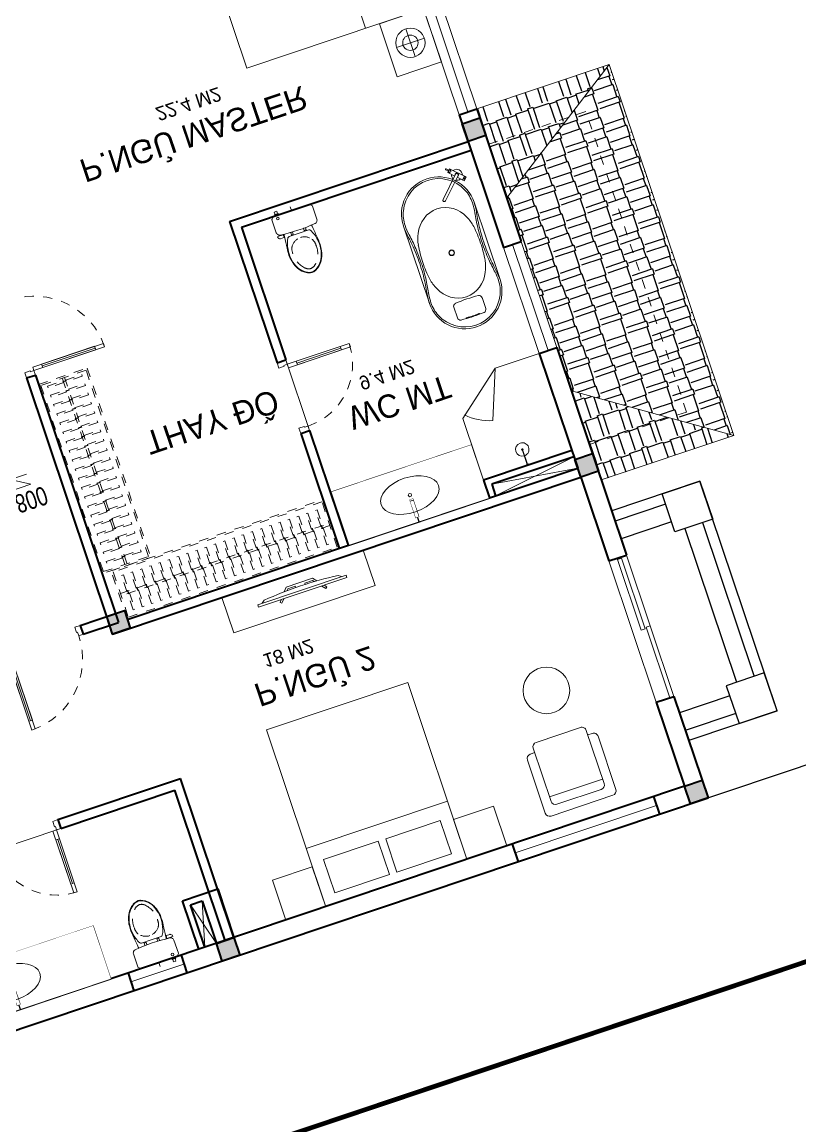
# Model space of a CAD drawing. Header units: metres. Extents: x 568336 to 569219, y 2065964 to 2066430.
# Drawn here: x 568667.92 to 568676.27, y 2066173.73 to 2066185.58 of the extents above; entities that cross this region are included whole.
import ezdxf

# ---------------------------------------------------------------- set-up
doc = ezdxf.new("R2010")
doc.units = ezdxf.units.M
for name, pattern in [('CENTER', [2, 1.25, -0.25, 0.25, -0.25]), ('DASHED', [0.75, 0.5, -0.25]), ('HIDDEN', [0.375, 0.25, -0.125]), ('X-5M-G-MB PHONGNGU$0$HIDDEN2', [0.1875, 0.125, -0.0625]), ('xref-thap C (mb tang 32-2)$0$HIDDEN', [0.375, 0.25, -0.125]), ('Xref-VCMT-BT3 - tuong bao$0$HIDDEN', [0.375, 0.25, -0.125])]:
    doc.linetypes.add(name, pattern=pattern)
doc.layers.get('0').update_dxf_attribs({"linetype": 'CONTINUOUS'})
doc.layers.get('DEFPOINTS').update_dxf_attribs({"linetype": 'CONTINUOUS'})
for name, color, linetype, lineweight in [('-CONCRETE', 1, 'CONTINUOUS', 35), ('-DOOR', 137, 'CONTINUOUS', 9), ('-FURNITURE', 46, 'CONTINUOUS', 9), ('-HIDE', 3, 'HIDDEN', 13), ('-KH', 143, 'CONTINUOUS', 13), ('-LINE1', 7, 'CONTINUOUS', 18), ('-RANH GIOI KHU DAT', 12, 'CENTER', 18), ('-TEXT', 7, 'CONTINUOUS', 15), ('-WALL', 4, 'CONTINUOUS', 35), ('Bighome_khuat', 251, 'DASHED', 5), ('TEXT25', 2, 'CONTINUOUS', 13)]:
    doc.layers.add(name, color=color, linetype=linetype, lineweight=lineweight)
for name, color, linetype in [('1-NETMANH', 8, 'CONTINUOUS'), ('13. NET HATCH', 252, 'CONTINUOUS'), ('LoLK', 6, 'CONTINUOUS'), ('SOLO', 7, 'CONTINUOUS')]:
    doc.layers.add(name, color=color, linetype=linetype)
doc.styles.add('1', font='arial.ttf')
doc.styles.add('T1', font='', dxfattribs={"height": 200})
doc.styles.get('T1').set_extended_font_data('VNgeometric Light')

# ---------------------------------------------------------------- blocks, each defined once
blk = doc.blocks.new('*U88')
at = {"color": 251}
blk.add_line((-70, 100), (-70, 700), dxfattribs=at)
for points in [[(-50, 0), (-50, 800), (-90, 800), (-90, 0)], [(-50, 100), (-90, 100), (-90, 700), (-50, 700)], [(-900, -100), (-840, -100), (-840, -40), (-850, -40), (-850, 0), (-900, 0)], [(0, -100), (-60, -100), (-60, -40), (-50, -40), (-50, 0), (0, 0)]]:
    blk.add_lwpolyline(points, close=True)
at = {"layer": 'Bighome_khuat', "linetype": 'Xref-VCMT-BT3 - tuong bao$0$HIDDEN'}
blk.add_arc((-50, 0), 800, 90, 180, dxfattribs=at)
blk = doc.blocks.new('Sink_Cicle')
blk.add_lwpolyline([(17, -50), (-17, -50), (-18, -252), (17, -252)], close=True)
blk.add_circle((0, -300), 17.5)
at = {"layer": 'DEFPOINTS'}
blk.add_line((0, -100), (0, 0), dxfattribs=at)
blk.add_wipeout([(17, -50), (-17, -50), (-18, -252), (17, -252)])
at = {"layer": '-FURNITURE', "linetype": 'Continuous'}
blk.add_ellipse((0, -300), major_axis=(-325, 0), ratio=0.584615, dxfattribs=at)
blk.add_line((-18, -237), (17, -237))
blk = doc.blocks.new('*U191')
at = {"ltscale": 300}
blk.add_lwpolyline([(0, 0), (1600, 0), (1600, -600), (0, -600)], close=True, dxfattribs=at)
blk.add_wipeout([(0, 0), (1600, 0), (1600, -600), (0, -600)], dxfattribs=at)
blk.add_blockref('Sink_Cicle', (800, 0), dxfattribs=at)
blk = doc.blocks.new('A$C52EE6B0C')
for p, q in [((-17.21, 15.73), (17.22, 15.73)), ((-17.21, -15.76), (17.25, -15.76))]:
    blk.add_line(p, q)
for radius in [1.2, 1.06]:
    blk.add_circle((0, -0.01), radius)
for centre, radius, start, end in [((-17.24, -0.01), 15.75, 90, 180.006), ((-17.26, 0.1), 14.92, 89.8926, 114.0143), ((-18.18, -21.57), 37.31, 80.3254, 88.5595), ((-17.86, -16.41), 31.44, 80.9553, 88.8517), ((3.49, 116.01), 102.69, 260.8064, 264.3565), ((10, 158.8), 145.24, 261.3218, 262.6566), ((-0.88, 77.07), 62.8, 262.9723, 270.8035), ((0.89, 77.07), 62.8, 269.1965, 277.0277), ((-18.44, 226.88), 214.55, 276.9922, 278.5968), ((-9.99, 158.8), 145.24, 277.3434, 278.6782), ((18.19, -21.57), 37.31, 91.4405, 99.6746), ((17.5, -11.01), 26.04, 90.5716, 98.5262), ((17.38, 0.65), 14.38, 65.524, 90.5716), ((17.25, -0.01), 15.75, 359.994, 90), ((-17.21, 0), 15.03, 114.0143, 180.0588), ((-7.45, -0.4), 12.19, 113.3669, 178.172), ((-5.42, -2.21), 14.69, 98.5198, 117.8513), ((-0.26, -36.68), 49.55, 89.6984, 98.5198), ((-0.44, 89.41), 75.84, 265.3361, 270.3355), ((0.58, 84.46), 70.9, 269.5363, 275.751), ((0.27, -36.68), 49.55, 81.4802, 90.3016), ((5.43, -2.21), 14.69, 62.1487, 81.4802), ((7.46, -0.4), 12.19, 1.828, 66.6331), ((17.03, -0.12), 15.22, 0.4019, 65.524), ((28.3, 2.77), 0.286, 160.8079, 185.6776), ((1.03, 0.06), 27.11, 359.8448, 5.6776), ((28.15, 2.82), 0.123, 123.4741, 160.8079), ((28.12, 2.87), 0.0732, 85.7912, 123.4741), ((28.11, 2.83), 0.109, 39.0943, 85.7912), ((27.99, 2.72), 0.275, 4.9413, 41.0024), ((1.84, 0.05), 26.56, 359.8607, 5.8154), ((-17.24, -0.02), 15.75, 179.994, 270), ((-17.21, -0.03), 15.03, 179.9411, 245.9857), ((-7.45, 0.37), 12.19, 181.828, 246.6331), ((7.46, 0.37), 12.19, 293.3669, 358.172), ((17.25, -0.02), 15.75, 270, 0.006), ((17.03, 0.09), 15.22, 294.476, 359.5981), ((1.03, -0.09), 27.11, 354.3224, 0.1552), ((28.3, -2.8), 0.286, 174.3224, 199.1921), ((28.15, -2.85), 0.123, 199.1921, 236.5259), ((28.12, -2.89), 0.0732, 236.5259, 274.2088), ((28.11, -2.86), 0.109, 274.2088, 320.9057), ((27.99, -2.75), 0.275, 318.9976, 355.0587), ((1.84, -0.08), 26.56, 354.1846, 0.1393), ((-17.26, -0.13), 14.92, 245.9857, 270.1074), ((3.49, -116.04), 102.69, 95.6435, 99.1936), ((-5.42, 2.18), 14.69, 242.1487, 261.4802), ((-0.26, 36.65), 49.55, 261.4802, 270.3016), ((-0.44, -89.44), 75.84, 89.6645, 94.6639), ((0.27, 36.65), 49.55, 269.6984, 278.5198), ((0.58, -84.49), 70.9, 84.249, 90.4637), ((5.43, 2.18), 14.69, 278.5198, 297.8513), ((-18.44, -226.91), 214.55, 81.4032, 83.0078), ((17.38, -0.67), 14.38, 269.4284, 294.476), ((-18.18, 21.54), 37.31, 271.4405, 279.6746), ((-17.86, 16.38), 31.44, 271.1483, 279.0447), ((10, -158.82), 145.24, 97.3434, 98.6782), ((-0.88, -77.1), 62.8, 89.1965, 97.0277), ((0.89, -77.1), 62.8, 82.9723, 90.8035), ((-9.99, -158.82), 145.24, 81.3218, 82.6566), ((18.19, 21.54), 37.31, 260.3254, 268.5595), ((17.5, 10.99), 26.04, 261.4738, 269.4284)]:
    blk.add_arc(centre, radius, start, end)
at = {"layer": 'DEFPOINTS'}
for tag, p in [('MODELNUMBER', (0, 0)), ('TRADENAME', (0, 0)), ('PRODUCT', (0, 0)), ('MATERIAL', (0, -0.01))]:
    blk.add_attdef(tag, p, '', height=0.001, dxfattribs=at)
blk = doc.blocks.new('A$C4D835AF5')
at = {"layer": '-FURNITURE', "ltscale": 8}
for p, q in [((-3.94, 0.33), (-3.94, 0.87)), ((-3.86, 0.31), (-3.92, 0.31)), ((3.15, 0.91), (-3.9, 0.91)), ((-3.55, 0.46), (-3.55, 0.49)), ((-3.34, 0.49), (-3.34, 0.46)), ((-0.59, 0), (-0.59, -12.09)), ((0.59, 0), (0.59, -12.09)), ((3.15, -0.91), (3.15, 0.91)), ((3.17, 0.9), (3.15, 0.9)), ((3.17, -0.9), (3.17, 0.9)), ((3.19, 0.91), (3.98, 0.91)), ((4, -0.89), (4, 0.89)), ((-3.94, -0.87), (-3.94, -0.33)), ((-3.86, -0.31), (-3.92, -0.31)), ((-0.59, -0.91), (-3.9, -0.91)), ((-3.7, -0.45), (-3.7, -0.42)), ((-3.63, -0.46), (-3.62, -0.45)), ((-3.59, -0.47), (-3.59, -0.46)), ((-3.52, -0.47), (-3.52, -0.47)), ((-3.48, -0.49), (-3.49, -0.47)), ((-3.41, -0.49), (-3.4, -0.47)), ((-3.37, -0.47), (-3.37, -0.47)), ((-3.3, -0.47), (-3.3, -0.46)), ((-3.26, -0.46), (-3.27, -0.45)), ((-3.19, -0.45), (-3.19, -0.42)), ((3.15, -0.91), (0.59, -0.91)), ((3.17, -0.9), (3.15, -0.9)), ((3.19, -0.91), (3.98, -0.91))]:
    blk.add_line(p, q, dxfattribs=at)
for radius in [0.311, 0.264]:
    blk.add_circle((3.58, 0), radius, dxfattribs=at)
for centre, radius, start, end in [((-5.16, 0), 0.25, 92.2606, 178.0931), ((-5.17, -0.01), 0.24, 175.3989, 267.6837), ((-5.41, -2528.91), 2529.16, 89.96608, 89.99458), ((-3.9, 0.87), 0.0394, 90, 180), ((-3.92, 0.33), 0.0197, 180, 270), ((-3.44, -0.18), 0.68, 90.0156, 98.8981), ((-3.45, -0.18), 0.68, 81.1019, 89.9843), ((0, 0), 2.36, 22.5403, 157.4597), ((0, 0), 0.787, 318.5904, 221.4096), ((0, 0), 0.591, 0, 180), ((3.19, 0.89), 0.0197, 90, 180), ((3.98, 0.89), 0.0197, 0, 90), ((-4.56, 275.44), 275.69, 269.8714, 270.1344), ((-3.92, -0.33), 0.0197, 90, 180), ((-3.9, -0.87), 0.0394, 180, 270), ((-3.69, -0.45), 0.0116, 184.9731, 258.0341), ((-3.65, -0.25), 0.212, 257.2816, 272.5837), ((-3.64, -0.45), 0.0113, 272.4657, 345.4476), ((-3.58, -0.47), 0.0111, 186.415, 247.4427), ((-3.54, -0.29), 0.191, 257.5175, 274.7853), ((-3.53, -0.47), 0.013, 270.8628, 343.9334), ((-3.47, -0.49), 0.0123, 192.379, 260.1423), ((-3.45, -0.3), 0.207, 262.2006, 277.9341), ((-3.42, -0.49), 0.0113, 277.3078, 350.62), ((-3.36, -0.47), 0.012, 194.1286, 259.0417), ((-3.34, -0.27), 0.209, 264.2063, 279.0284), ((-3.31, -0.47), 0.013, 269.1876, 350.2219), ((-3.25, -0.45), 0.0111, 194.1922, 261.8514), ((-3.24, -0.24), 0.225, 267.1756, 281.6728), ((-3.2, -0.45), 0.0128, 280.6032, 352.1474), ((0, 0), 2.36, 202.5403, 255.4906), ((0, 0), 2.36, 284.5093, 337.4597), ((3.19, -0.89), 0.0197, 180, 270), ((3.98, -0.89), 0.0197, 270, 0), ((0, -12.09), 0.591, 180, 0)]:
    blk.add_arc(centre, radius, start, end, dxfattribs=at)
blk.add_ellipse((-3.44, 0), major_axis=(0.555, 0), ratio=0.849194, dxfattribs=at)
for tag, p in [('MODELNUMBER', (0, 0.01)), ('TRADENAME', (0, 0.01)), ('PRODUCT', (0, 0.01)), ('MATERIAL', (0, 0))]:
    blk.add_attdef(tag, p, '', height=0.001, dxfattribs=at)
blk = doc.blocks.new('A$C513779E1')
at = {"layer": '-FURNITURE', "ltscale": 5}
for p, q in [((-156, -560), (-156, -682)), ((164, -561), (164, -682))]:
    blk.add_line(p, q, dxfattribs=at)
for centre, radius, start, end in [((-121, -560), 34.2, 97.7975, 180.4786), ((-1, -2204), 1683, 85.3853, 94.2746), ((130, -561), 34.2, 359.5588, 82.2399), ((-122, -683), 34.2, 179.465, 262.1462), ((130, -682), 34.2, 277.7038, 0.3849), ((-1, 962), 1683, 265.7382, 274.6274)]:
    blk.add_arc(centre, radius, start, end, dxfattribs=at)
at = {"layer": '-FURNITURE', "ltscale": 8}
ref = blk.add_blockref('A$C4D835AF5', (-319, 776), dxfattribs=dict(at, xscale=-25.08682081009749, yscale=25.08682081009749, zscale=25.08682081009749, rotation=45))
ref.add_attrib('MODELNUMBER', 'K-T97328-4', (-319, 776), dxfattribs={"layer": 'DEFPOINTS', "height": 0.0251, "rotation": 225})
ref.add_attrib('TRADENAME', 'PURIST', (-319, 776), dxfattribs={"layer": 'DEFPOINTS', "height": 0.0251, "rotation": 225})
ref.add_attrib('PRODUCT', 'BATH FILLER', (-319, 776), dxfattribs={"layer": 'DEFPOINTS', "height": 0.0251, "rotation": 225})
ref.add_attrib('MATERIAL', 'PREMIUM MATERIALS', (-319, 776), dxfattribs={"layer": 'DEFPOINTS', "height": 0.0251, "rotation": 225})
at = {"layer": '-FURNITURE', "xscale": 25.39829667096628, "yscale": 25.39829667096628, "zscale": 25.39829667096628, "rotation": 270}
blk.add_blockref('A$C52EE6B0C', (0, 0), dxfattribs=at).add_auto_attribs({'MODELNUMBER': 'K-1800', 'TRADENAME': 'ABRAZO', 'PRODUCT': 'BATH', 'MATERIAL': 'LITHOCAST'})
blk = doc.blocks.new('shower')
for points in [[(180919, -32316), (180912, -32316), (180912, -32147), (180919, -32147)], [(180929, -32327), (180902, -32327), (180902, -32316), (180929, -32316)]]:
    blk.add_lwpolyline(points, close=True)
for radius, start, end in [(72, 272.7907, 267.2093), (8.35, 294.8355, 245.1645)]:
    blk.add_arc((180916, -32147), radius, start, end)
blk = doc.blocks.new('A$C18091ED7')
for p, q in [((0, -42), (0, 0)), ((146, -27), (179, -27)), ((146, -27), (146, -30)), ((146, -30), (166, -30)), ((153, -37), (146, -30)), ((152, 0), (152, -27)), ((152, 0), (179, 0)), ((153, -37), (166, -37)), ((153, -40), (153, -37)), ((153, -40), (178, -40)), ((153, -40), (178, -40)), ((153, -40), (153, -42)), ((185, -30), (166, -30)), ((178, -37), (166, -37)), ((185, -30), (178, -37)), ((178, -37), (178, -40)), ((178, -40), (178, -42)), ((179, 0), (179, -27)), ((179, -27), (185, -27)), ((185, -27), (185, -30)), ((-83, -267), (-83, -300)), ((-83, -278), (-83, -288)), ((-61, -290), (-83, -290)), ((-63, -265), (-81, -265)), ((-61, -267), (-61, -300)), ((61, -267), (61, -300)), ((61, -290), (83, -290)), ((63, -265), (81, -265)), ((83, -267), (83, -300)), ((83, -278), (83, -288)), ((165, -262), (165, -290)), ((168, -260), (228, -260)), ((168, -292), (207, -292)), ((231, -274), (231, -262))]:
    blk.add_line(p, q)
for points in [[(230, -219, -0.137407), (225, -235), (222, -241, -0.236081), (198, -255, -0.051961), (-198, -255, -0.236081), (-222, -241), (-225, -235, -0.137407), (-230, -219), (-230, -72, -0.198912), (-226, -63), (-209, -46, -0.198912), (-200, -42), (0, -42), (200, -42, -0.198912), (209, -46), (226, -63, -0.198912), (230, -72)], [(144, -619, -0.212405), (26, -734, -0.027685), (-1, -739, -0.022279), (-26, -734, -0.212405), (-144, -619, -0.142796), (-167, -428, -0.093005), (-128, -309, -0.256439), (-111, -300), (0, -300), (111, -300, -0.256439), (128, -309, -0.093005), (167, -428, -0.142796)]]:
    blk.add_lwpolyline(points, format="xyb", close=True)
at = {"linetype": 'xref-thap C (mb tang 32-2)$0$HIDDEN', "ltscale": 100}
blk.add_lwpolyline([(61, -669, -0.199031), (0, -699, -0.199031), (-61, -669, -0.218924), (-132, -478, -0.153791), (-112, -404, -0.236701), (0, -348, -0.236701), (112, -404, -0.153791), (132, -478, -0.218924)], format="xyb", close=True, dxfattribs=at)
blk.add_circle((166, -78), 13.9)
for centre, radius, start, end in [((-81, -267), 1.98, 90, 180), ((-63, -267), 1.98, 0, 90), ((63, -267), 1.98, 90, 180), ((81, -267), 1.98, 0, 90), ((168, -262), 2.47, 90, 180), ((168, -290), 2.47, 180, 270), ((207, -277), 15.5, 270, 306.4659), ((168, -225), 80.1, 306.4659, 320.3123), ((228, -274), 2.47, 320.3123, 0)]:
    blk.add_arc(centre, radius, start, end)
for points in [[(-156, -259), (-157, -267), (-164, -328), (-169, -385), (-184, -528), (-136, -679), (-50, -735), (-20, -741), (0, -744)], [(156, -259), (157, -267), (164, -328), (169, -385), (184, -528), (136, -679), (50, -735), (20, -741), (0, -744)]]:
    blk.add_open_spline(points, degree=3, knots=[130.613938, 130.613938, 130.613938, 130.613938, 152.852109, 311.129351, 417.703951, 561.383393, 697.692632, 710.812262, 710.812262, 710.812262, 710.812262])
blk = doc.blocks.new('*U96')
at = {"color": 251}
blk.add_line((-70, 100), (-70, 600), dxfattribs=at)
for points in [[(-50, 0), (-50, 700), (-90, 700), (-90, 0)], [(-50, 100), (-90, 100), (-90, 600), (-50, 600)], [(-800, -100), (-740, -100), (-740, -40), (-750, -40), (-750, 0), (-800, 0)], [(0, -100), (-60, -100), (-60, -40), (-50, -40), (-50, 0), (0, 0)]]:
    blk.add_lwpolyline(points, close=True)
at = {"layer": 'Bighome_khuat', "linetype": 'Xref-VCMT-BT3 - tuong bao$0$HIDDEN'}
blk.add_arc((-50, 0), 700, 90, 180, dxfattribs=at)
blk = doc.blocks.new('DANH COT')
at = {"layer": '-KH'}
blk.add_line((0, 0), (368, 0), dxfattribs=at)
blk.add_lwpolyline([(379, 118), (-11, 118), (184, 0)], close=True, dxfattribs=at)
blk.add_solid([(184, 0), (184, 118), (379, 118), (184, 0)], dxfattribs=at)
at = {"layer": '-TEXT', "style": '1', "width": 0.75}
blk.add_attdef('CAODO', (-142, 178), '', height=180, dxfattribs=at)
blk = doc.blocks.new('A$C32e20c34')
blk.add_line((657, 2050), (657, 450))
for points in [[(0, 2050), (450, 2050), (450, 2500), (0, 2500)], [(109, 1910), (485.5, 1910), (485.5, 1292.5), (109, 1292.5)], [(109, 590), (485.5, 590), (485.5, 1207.5), (109, 1207.5)], [(0, 450), (450, 450), (450, 0), (0, 0)]]:
    blk.add_lwpolyline(points, close=True)
blk.add_lwpolyline([(0, 2050), (2000, 2050), (2000, 450), (0, 450), (0, 2050)])
blk = doc.blocks.new('XR.MB.LM123$0$tvi 1')
blk.add_lwpolyline([(29, 0), (29, -1000), (0, -1000), (0, 0)], close=True)
for points in [[(29, -50), (52, -81)], [(-24, -236), (-39, -252)], [(0, -256), (-24, -236)], [(0, -285), (-39, -252)], [(70, -315), (111, -350), (111, -650), (70, -685)], [(89, -446), (89, -360), (71, -345)], [(89, -446), (73, -446)], [(89, -554), (89, -640), (71, -655)], [(89, -554), (73, -554)], [(0, -715), (-39, -748)], [(-24, -764), (-39, -748)], [(0, -744), (-24, -764)], [(29, -950), (52, -919)]]:
    blk.add_lwpolyline(points)
blk.add_arc((-4025, -500), 4099, 354.1311, 5.8689)
blk = doc.blocks.new('A$C8a974c9c')
for p, q in [((1750, 2957), (1750, 2643)), ((1593, 2800), (1908, 2800)), ((1343, 2500), (1343, 700)), ((1750, 243), (1750, 557)), ((1593, 400), (1908, 400))]:
    blk.add_line(p, q)
for points in [[(2000, 3100), (1500, 3100), (1500, 2500), (2000, 2500)], [(1891, 2360), (1514, 2360), (1514, 1643), (1891, 1643)], [(1891, 840), (1514, 840), (1514, 1558), (1891, 1558)], [(2000, 100), (1500, 100), (1500, 700), (2000, 700)]]:
    blk.add_lwpolyline(points, close=True)
blk.add_lwpolyline([(2000, 2500), (0, 2500), (0, 700), (2000, 700), (2000, 2500)])
for centre, radius in [((1750, 2800), 157), ((1750, 2800), 82.4), ((1750, 400), 157), ((1750, 400), 82.4)]:
    blk.add_circle(centre, radius)
blk = doc.blocks.new('*U199')
at = {"linetype": 'X-5M-G-MB PHONGNGU$0$HIDDEN2'}
for points in [[(0, 600), (0, 0), (2619, 0), (2619, 600)], [(2599, 580), (2599, 20), (20, 20), (20, 580)], [(2599, 287), (2599, 313), (20, 313), (20, 287)], [(114, 319), (109, 319), (109, 280), (114, 280)], [(228, 319), (223, 319), (223, 280), (228, 280)], [(342, 319), (337, 319), (337, 280), (342, 280)], [(456, 319), (451, 319), (451, 280), (456, 280)], [(570, 319), (565, 319), (565, 280), (570, 280)], [(684, 319), (679, 319), (679, 280), (684, 280)], [(798, 319), (793, 319), (793, 280), (798, 280)], [(912, 319), (907, 319), (907, 280), (912, 280)], [(1026, 319), (1021, 319), (1021, 280), (1026, 280)], [(1140, 319), (1135, 319), (1135, 280), (1140, 280)], [(1254, 319), (1249, 319), (1249, 280), (1254, 280)], [(1368, 319), (1363, 319), (1363, 280), (1368, 280)], [(1482, 319), (1477, 319), (1477, 280), (1482, 280)], [(1596, 319), (1591, 319), (1591, 280), (1596, 280)], [(1710, 319), (1705, 319), (1705, 280), (1710, 280)], [(1824, 319), (1819, 319), (1819, 280), (1824, 280)], [(1938, 319), (1933, 319), (1933, 280), (1938, 280)], [(2052, 319), (2047, 319), (2047, 280), (2052, 280)], [(2166, 319), (2161, 319), (2161, 280), (2166, 280)], [(2280, 319), (2275, 319), (2275, 280), (2280, 280)], [(2394, 319), (2389, 319), (2389, 280), (2394, 280)], [(2508, 319), (2503, 319), (2503, 280), (2508, 280)]]:
    blk.add_lwpolyline(points, close=True, dxfattribs=at)
for points in [[(122, 313), (122, 515), (100, 515), (100, 313)], [(236, 313), (236, 515), (214, 515), (214, 313)], [(350, 313), (350, 515), (328, 515), (328, 313)], [(464, 313), (464, 515), (442, 515), (442, 313)], [(578, 313), (578, 515), (556, 515), (556, 313)], [(692, 313), (692, 515), (670, 515), (670, 313)], [(806, 313), (806, 515), (784, 515), (784, 313)], [(920, 313), (920, 515), (898, 515), (898, 313)], [(1034, 313), (1034, 515), (1012, 515), (1012, 313)], [(1148, 313), (1148, 515), (1126, 515), (1126, 313)], [(1262, 313), (1262, 515), (1240, 515), (1240, 313)], [(1376, 313), (1376, 515), (1354, 515), (1354, 313)], [(1490, 313), (1490, 515), (1468, 515), (1468, 313)], [(1604, 313), (1604, 515), (1582, 515), (1582, 313)], [(1718, 313), (1718, 515), (1696, 515), (1696, 313)], [(1832, 313), (1832, 515), (1810, 515), (1810, 313)], [(1946, 313), (1946, 515), (1924, 515), (1924, 313)], [(2060, 313), (2060, 515), (2038, 515), (2038, 313)], [(2174, 313), (2174, 515), (2152, 515), (2152, 313)], [(2288, 313), (2288, 515), (2266, 515), (2266, 313)], [(2402, 313), (2402, 515), (2380, 515), (2380, 313)], [(2516, 313), (2516, 515), (2494, 515), (2494, 313)], [(100, 287), (100, 92), (122, 92), (122, 287)], [(214, 287), (214, 92), (236, 92), (236, 287)], [(328, 287), (328, 92), (350, 92), (350, 287)], [(442, 287), (442, 92), (464, 92), (464, 287)], [(556, 287), (556, 92), (578, 92), (578, 287)], [(670, 287), (670, 92), (692, 92), (692, 287)], [(784, 287), (784, 92), (806, 92), (806, 287)], [(898, 287), (898, 92), (920, 92), (920, 287)], [(1012, 287), (1012, 92), (1034, 92), (1034, 287)], [(1126, 287), (1126, 92), (1148, 92), (1148, 287)], [(1240, 287), (1240, 92), (1262, 92), (1262, 287)], [(1354, 287), (1354, 92), (1376, 92), (1376, 287)], [(1468, 287), (1468, 92), (1490, 92), (1490, 287)], [(1582, 287), (1582, 92), (1604, 92), (1604, 287)], [(1696, 287), (1696, 92), (1718, 92), (1718, 287)], [(1810, 287), (1810, 92), (1832, 92), (1832, 287)], [(1924, 287), (1924, 92), (1946, 92), (1946, 287)], [(2038, 287), (2038, 92), (2060, 92), (2060, 287)], [(2152, 287), (2152, 92), (2174, 92), (2174, 287)], [(2266, 287), (2266, 92), (2288, 92), (2288, 287)], [(2380, 287), (2380, 92), (2402, 92), (2402, 287)], [(2494, 287), (2494, 92), (2516, 92), (2516, 287)]]:
    blk.add_lwpolyline(points, dxfattribs=at)
blk = doc.blocks.new('*U195')
at = {"linetype": 'X-5M-G-MB PHONGNGU$0$HIDDEN2'}
for points in [[(0, 600), (0, 0), (2339, 0), (2339, 600)], [(2319, 580), (2319, 20), (20, 20), (20, 580)], [(2319, 287), (2319, 313), (20, 313), (20, 287)], [(114, 319), (109, 319), (109, 280), (114, 280)], [(228, 319), (223, 319), (223, 280), (228, 280)], [(342, 319), (337, 319), (337, 280), (342, 280)], [(456, 319), (451, 319), (451, 280), (456, 280)], [(570, 319), (565, 319), (565, 280), (570, 280)], [(684, 319), (679, 319), (679, 280), (684, 280)], [(798, 319), (793, 319), (793, 280), (798, 280)], [(912, 319), (907, 319), (907, 280), (912, 280)], [(1026, 319), (1021, 319), (1021, 280), (1026, 280)], [(1140, 319), (1135, 319), (1135, 280), (1140, 280)], [(1254, 319), (1249, 319), (1249, 280), (1254, 280)], [(1368, 319), (1363, 319), (1363, 280), (1368, 280)], [(1482, 319), (1477, 319), (1477, 280), (1482, 280)], [(1596, 319), (1591, 319), (1591, 280), (1596, 280)], [(1710, 319), (1705, 319), (1705, 280), (1710, 280)], [(1824, 319), (1819, 319), (1819, 280), (1824, 280)], [(1938, 319), (1933, 319), (1933, 280), (1938, 280)], [(2052, 319), (2047, 319), (2047, 280), (2052, 280)], [(2166, 319), (2161, 319), (2161, 280), (2166, 280)], [(2280, 319), (2275, 319), (2275, 280), (2280, 280)]]:
    blk.add_lwpolyline(points, close=True, dxfattribs=at)
for points in [[(122, 313), (122, 515), (100, 515), (100, 313)], [(236, 313), (236, 515), (214, 515), (214, 313)], [(350, 313), (350, 515), (328, 515), (328, 313)], [(464, 313), (464, 515), (442, 515), (442, 313)], [(578, 313), (578, 515), (556, 515), (556, 313)], [(692, 313), (692, 515), (670, 515), (670, 313)], [(806, 313), (806, 515), (784, 515), (784, 313)], [(920, 313), (920, 515), (898, 515), (898, 313)], [(1034, 313), (1034, 515), (1012, 515), (1012, 313)], [(1148, 313), (1148, 515), (1126, 515), (1126, 313)], [(1262, 313), (1262, 515), (1240, 515), (1240, 313)], [(1376, 313), (1376, 515), (1354, 515), (1354, 313)], [(1490, 313), (1490, 515), (1468, 515), (1468, 313)], [(1604, 313), (1604, 515), (1582, 515), (1582, 313)], [(1718, 313), (1718, 515), (1696, 515), (1696, 313)], [(1832, 313), (1832, 515), (1810, 515), (1810, 313)], [(1946, 313), (1946, 515), (1924, 515), (1924, 313)], [(2060, 313), (2060, 515), (2038, 515), (2038, 313)], [(2174, 313), (2174, 515), (2152, 515), (2152, 313)], [(2288, 313), (2288, 515), (2266, 515), (2266, 313)], [(100, 287), (100, 92), (122, 92), (122, 287)], [(214, 287), (214, 92), (236, 92), (236, 287)], [(328, 287), (328, 92), (350, 92), (350, 287)], [(442, 287), (442, 92), (464, 92), (464, 287)], [(556, 287), (556, 92), (578, 92), (578, 287)], [(670, 287), (670, 92), (692, 92), (692, 287)], [(784, 287), (784, 92), (806, 92), (806, 287)], [(898, 287), (898, 92), (920, 92), (920, 287)], [(1012, 287), (1012, 92), (1034, 92), (1034, 287)], [(1126, 287), (1126, 92), (1148, 92), (1148, 287)], [(1240, 287), (1240, 92), (1262, 92), (1262, 287)], [(1354, 287), (1354, 92), (1376, 92), (1376, 287)], [(1468, 287), (1468, 92), (1490, 92), (1490, 287)], [(1582, 287), (1582, 92), (1604, 92), (1604, 287)], [(1696, 287), (1696, 92), (1718, 92), (1718, 287)], [(1810, 287), (1810, 92), (1832, 92), (1832, 287)], [(1924, 287), (1924, 92), (1946, 92), (1946, 287)], [(2038, 287), (2038, 92), (2060, 92), (2060, 287)], [(2152, 287), (2152, 92), (2174, 92), (2174, 287)], [(2266, 287), (2266, 92), (2288, 92), (2288, 287)]]:
    blk.add_lwpolyline(points, dxfattribs=at)
blk = doc.blocks.new('A$C5C575821')
at = {"layer": '-CONCRETE'}
h = blk.add_hatch(color=256, dxfattribs=at)
h.dxf.hatch_style = 1
h.paths.add_polyline_path([(0, 200), (0, 0), (200, 0), (200, 200)])
blk.add_lwpolyline([(0, 0), (200, 0), (200, 200), (0, 200)], close=True, dxfattribs=at)
blk = doc.blocks.new('A$C7d565662')
for p, q in [((0, 751), (0, 150)), ((751, 801), (50, 801)), ((801, 150), (801, 751)), ((100, 651), (100, 50)), ((701, 601), (100, 601)), ((651, 701), (150, 701)), ((701, 50), (701, 651)), ((50, 100), (100, 100)), ((701, 100), (751, 100)), ((150, 0), (651, 0))]:
    blk.add_line(p, q)
for centre, start, end in [((50, 751), 90, 180), ((751, 751), 0, 90), ((150, 651), 90, 180), ((651, 651), 0, 90), ((50, 150), 180, 270), ((751, 150), 270, 0), ((150, 50), 180, 270), ((651, 50), 270, 0)]:
    blk.add_arc(centre, 50.1, start, end)
blk = doc.blocks.new('*U201')
at = {"ltscale": 300}
blk.add_lwpolyline([(0, 0), (2056, 0), (2056, -600), (0, -600)], close=True, dxfattribs=at)
blk.add_wipeout([(0, 0), (2056, 0), (2056, -600), (0, -600)], dxfattribs=at)
blk.add_blockref('Sink_Cicle', (1028, 0), dxfattribs=at)
blk = doc.blocks.new('BT2-T2')
at = {"layer": '13. NET HATCH'}
h = blk.add_hatch(dxfattribs=at)
h.set_pattern_fill('MAIGO-02', color=256, scale=20)
h.set_pattern_definition([(0, (-23410.05, 5e-06), (510, 240), [120, -100, 140, -60, 180, -80]), (0, (-23290.05, 10), (510, 240), [100, -380, 80, -120]), (0, (-23050.05, -15), (510, 240), [60, -620]), (90, (-23410.05, 5e-06), (-170, 240), [230, -730]), (90, (-23290.05, 5e-06), (-170, 240), [225, -735]), (90, (-23190.05, 5e-06), (-170, 240), [210, -750]), (90, (-23050.05, -15), (-170, 240), [230, -730]), (90, (-22990.05, -15), (-170, 240), [230, -730]), (90, (-22810.05, 5e-06), (-170, 240), [220, -740])])
h.paths.add_polyline_path([(196812, -15645), (195312, -14637), (195312, -14945), (195312, -15645)])
h.paths.add_polyline_path([(196812, -11445), (195312, -11445), (195312, -12453)])
h = blk.add_hatch(dxfattribs=at)
h.set_pattern_fill('MAIGO-02', color=256, scale=20, angle=90)
h.set_pattern_definition([(90, (-23410.05, 5e-06), (-240, 510), [120, -100, 140, -60, 180, -80]), (90, (-23420.05, 120), (-240, 510), [100, -380, 80, -120]), (90, (-23395.05, 360), (-240, 510), [60, -620]), (180, (-23410.05, 5e-06), (-240, -170), [230, -730]), (180, (-23410.05, 120), (-240, -170), [225, -735]), (180, (-23410.05, 220), (-240, -170), [210, -750]), (180, (-23395.05, 360), (-240, -170), [230, -730]), (180, (-23395.05, 420), (-240, -170), [230, -730]), (180, (-23410.05, 600), (-240, -170), [220, -740])])
h.paths.add_polyline_path([(195312, -13745), (195312, -14637), (196812, -15645), (196812, -11445), (195312, -12453)])
at = {"layer": '-DOOR'}
for points in [[(188812, -7845), (189412, -7845), (189412, -8045), (188812, -8045)], [(193162, -7845), (194762, -7845), (194762, -8045), (193162, -8045)], [(195112, -8995), (195312, -8995), (195312, -10595), (195112, -10595)], [(195312, -8995), (195266, -8995), (195266, -9795), (195312, -9795)], [(195251, -9780), (195206, -9780), (195206, -10580), (195251, -10580)], [(195312, -14145), (195112, -14145), (195112, -12945), (195312, -12945)], [(195312, -15645), (195112, -15645), (195112, -16845), (195312, -16845)]]:
    blk.add_lwpolyline(points, close=True, dxfattribs=at)
for points in [[(189412, -7945), (188812, -7945)], [(194762, -7945), (193162, -7945)], [(187823, -9745), (188623, -9745)], [(192512, -12945), (192512, -13745)], [(195212, -12945), (195212, -14145)], [(195212, -16845), (195212, -15645)]]:
    blk.add_lwpolyline(points, dxfattribs=at)
at = {"layer": '-FURNITURE'}
for points in [[(189682, -8525), (189812, -8045)], [(189812, -8525), (189682, -8045)], [(194182, -11775), (195112, -11645)], [(194182, -11645), (195112, -11775)], [(194612, -12945), (194411, -12419)]]:
    blk.add_lwpolyline(points, dxfattribs=at)
blk.add_lwpolyline([(192650, -11145), (192650, -11545), (191050, -11545), (191050, -11145)], close=True, dxfattribs=at)
blk.add_circle((194035, -9491), 250, dxfattribs=at)
blk.add_arc((194566, -12999), 600, 104.9851, 135, dxfattribs=at)
at = {"layer": '-HIDE', "ltscale": 5}
for p, q in [((195312, -11845), (196412, -11845)), ((196412, -11845), (196412, -15245)), ((196412, -15245), (195312, -15245))]:
    blk.add_line(p, q, dxfattribs=at)
at = {"layer": '-LINE1'}
for p, q in [((195312, -11445), (196812, -11445)), ((196812, -11445), (196812, -15645)), ((196812, -15645), (195312, -15645))]:
    blk.add_line(p, q, dxfattribs=at)
for points in [[(195312, -8495), (196312, -8495), (196312, -11095), (195312, -11095)], [(196812, -11445), (195312, -12453)], [(196812, -15645), (195312, -14637)]]:
    blk.add_lwpolyline(points, dxfattribs=at)
at = {"layer": '-RANH GIOI KHU DAT', "linetype": 'HIDDEN', "ltscale": 10, "const_width": 50}
blk.add_lwpolyline([(183112, -5845), (200370, -5845), (200021, -20846), (194905, -25845), (183112, -25845), (183112, -5845)], dxfattribs=at)
at = {"layer": '-WALL'}
for p, q in [((185112, -7845), (195312, -7845)), ((188812, -8045), (188812, -7845)), ((189412, -8045), (189412, -7845)), ((193162, -8045), (193162, -7845)), ((194762, -8045), (194762, -7845)), ((195312, -8995), (195312, -7845)), ((189612, -8045), (185312, -8045)), ((189612, -8045), (189612, -8595)), ((189682, -8045), (189682, -8525)), ((189812, -8525), (189812, -8045)), ((189912, -8045), (189912, -9745)), ((190012, -8595), (190012, -8045)), ((190012, -8045), (190012, -9845)), ((195112, -8995), (195112, -8045)), ((189682, -8525), (189812, -8525)), ((189612, -8595), (190012, -8595)), ((188623, -9745), (189912, -9745)), ((188623, -9845), (188623, -9745)), ((188623, -9845), (190012, -9845)), ((195112, -11545), (195112, -10595)), ((195312, -12945), (195312, -10595)), ((189812, -11545), (195112, -11545)), ((189512, -11645), (189912, -11645)), ((189512, -11745), (189512, -11645)), ((189812, -14445), (189812, -11645)), ((189912, -14445), (189912, -11645)), ((190012, -11645), (195112, -11645)), ((192412, -12945), (192412, -11645)), ((194182, -11775), (194182, -11645)), ((195112, -12945), (195112, -11645)), ((189512, -11745), (189912, -11745)), ((195112, -11775), (194182, -11775)), ((192412, -12945), (192512, -12945)), ((192412, -15345), (192412, -13745)), ((192412, -13745), (192512, -13745)), ((192512, -15245), (192512, -13745)), ((195112, -15645), (195112, -14145)), ((195312, -15645), (195312, -14145)), ((189812, -14445), (189912, -14445)), ((192512, -15245), (195112, -15245)), ((192412, -15345), (195112, -15345))]:
    blk.add_line(p, q, dxfattribs=at)
for points in [[(195112, -8045), (189612, -8045)], [(195112, -8995), (195312, -8995)], [(195112, -10595), (195312, -10595)], [(195112, -12945), (195312, -12945)], [(195112, -14145), (195312, -14145)], [(195112, -15645), (195312, -15645)]]:
    blk.add_lwpolyline(points, dxfattribs=at)
at = {"layer": '1-NETMANH'}
for p, q in [((196312, -8495), (195312, -8495)), ((196312, -8495), (196312, -11095)), ((196312, -11095), (195312, -11095))]:
    blk.add_line(p, q, dxfattribs=at)
at = {"layer": 'SOLO'}
for points in [[(196312, -8495), (196312, -8925), (195882, -8925), (195882, -8495)], [(196312, -11095), (196312, -10665), (195882, -10665), (195882, -11095)]]:
    blk.add_lwpolyline(points, close=True, dxfattribs=at)
for points in [[(195882, -8610), (195312, -8610)], [(195882, -8810), (195312, -8810)], [(195997, -10665), (195997, -8925)], [(196197, -10665), (196197, -8925)], [(195882, -10780), (195312, -10780)], [(195882, -10980), (195312, -10980)]]:
    blk.add_lwpolyline(points, dxfattribs=at)
at = {"layer": '-DOOR'}
blk.add_blockref('*U96', (188623, -9745), dxfattribs=at)
at = {"layer": '-DOOR', "xscale": -1}
blk.add_blockref('*U88', (188612, -11645), dxfattribs=at)
at = {"layer": '-DOOR', "rotation": 270}
blk.add_blockref('*U96', (192512, -13745), dxfattribs=at)
at = {"layer": '-DOOR', "xscale": -1, "rotation": 270}
blk.add_blockref('*U88', (189912, -14445), dxfattribs=at)
at = {"layer": '-FURNITURE'}
for name, p in [('A$C18091ED7', (189162, -8003)), ('A$C7d565662', (193603, -8998))]:
    blk.add_blockref(name, p, dxfattribs=at)
at = {"layer": '-FURNITURE', "xscale": -1}
for name, p, rotation in [('A$C32e20c34', (193100, -8045), 90), ('A$C8a974c9c', (193112, -16145), 180)]:
    blk.add_blockref(name, p, dxfattribs=dict(at, rotation=rotation))
at = {"layer": '-FURNITURE', "extrusion": (0, 0, -1), "xscale": -1, "rotation": 90.00368972240841}
blk.add_blockref('XR.MB.LM123$0$tvi 1', (-192389, -11320), dxfattribs=at)
at = {"layer": '-FURNITURE', "extrusion": (0, 0, -1), "xscale": -0.916666666665974, "yscale": 0.916666666665974, "zscale": -0.916666666665974}
blk.add_blockref('*U199', (-190012, -12195), dxfattribs=at)
at = {"layer": '-FURNITURE', "rotation": 180}
for name, p in [('shower', (375528, -44172)), ('A$C18091ED7', (193078, -15287))]:
    blk.add_blockref(name, p, dxfattribs=at)
at = {"layer": '-FURNITURE', "extrusion": (0, 0, -1), "xscale": -0.916666666665974, "yscale": 0.916666666665974, "zscale": -0.916666666665974, "rotation": 90}
blk.add_blockref('*U195', (-189912, -12195), dxfattribs=at)
at = {"layer": '-WALL'}
for p in [(189812, -8045), (195112, -8045), (189812, -11745), (195112, -11745), (195112, -15545)]:
    blk.add_blockref('A$C5C575821', p, dxfattribs=at)
ref = blk.add_blockref('DANH COT', (189114, -13468), dxfattribs=at)
ref.add_attrib('CAODO', '+3.800', (188972, -13290), dxfattribs={"layer": '-TEXT', "height": 200, "style": '1', "width": 0.75})
at = {"rotation": 180}
blk.add_blockref('A$C513779E1', (194565, -14267), dxfattribs=at)
at = {"layer": '-TEXT', "color": 2}
for s, p in [('P.NGỦ 2', (191059, -10550)), ('WC MT', (192957, -13048)), ('THAY ĐỒ', (190805, -13489)), ('P.NGỦ MASTER', (191073, -16480))]:
    blk.add_text(s, height=250, dxfattribs=at).set_placement(p)
at = {"layer": 'TEXT25', "style": 'T1'}
for s, rotation, p in [('18 M2', 0, (191256, -10824)), ('9.4 M2', 360, (193182, -13321)), ('22.4 M2', 0, (192032, -16754))]:
    blk.add_text(s, height=150, rotation=rotation, dxfattribs=at).set_placement(p)
at = {"layer": '-FURNITURE', "extrusion": (0, 0, -1), "xscale": -1, "zscale": -1}
for name, p in [('*U201', (-186562, -8045)), ('*U191', (-192512, -11645))]:
    blk.add_blockref(name, p, dxfattribs=at)
at = {"layer": '-FURNITURE'}
blk.add_lwpolyline([(194112, -11645), (194112, -12545), (194612, -12945), (195112, -12945)], dxfattribs=at)
at = {"layer": '-WALL'}
for p, q in [((192512, -12945), (192512, -11645)), ((194112, -11845), (194112, -11645)), ((195112, -11845), (194112, -11845))]:
    blk.add_line(p, q, dxfattribs=at)
blk = doc.blocks.new('BT2-T2.1')
at = {"layer": '-RANH GIOI KHU DAT', "linetype": 'HIDDEN', "ltscale": 10, "const_width": 0.05}
blk.add_lwpolyline([(568664.353, 2066171.471), (568680.715, 2066176.962), (568685.819, 2066162.851), (568682.779, 2066156.558), (568670.716, 2066152.51), (568664.353, 2066171.471)], dxfattribs=at)

msp = doc.modelspace()

# ---------------------------------------------------------------- block references
at = {"layer": '-KH', "xscale": -0.0009999999999999998, "yscale": 0.0009999999999999998, "zscale": 0.001, "rotation": 198.5514997177271}
msp.add_blockref('BT2-T2', (568492.616, 2066107.672), dxfattribs=at)

# ---------------------------------------------------------------- next in the draw order: block references
at = {"layer": 'LoLK'}
msp.add_blockref('BT2-T2.1', (0, 0), dxfattribs=at)

# ---------------------------------------------------------------- next in the draw order: linework, layer by layer
for p, q in [((568680.079, 2066178.858), (568504.695, 2066120)), ((568680.715, 2066176.962), (568505.331, 2066118.104))]:
    msp.add_line(p, q)

doc.saveas('drawing.dxf')
